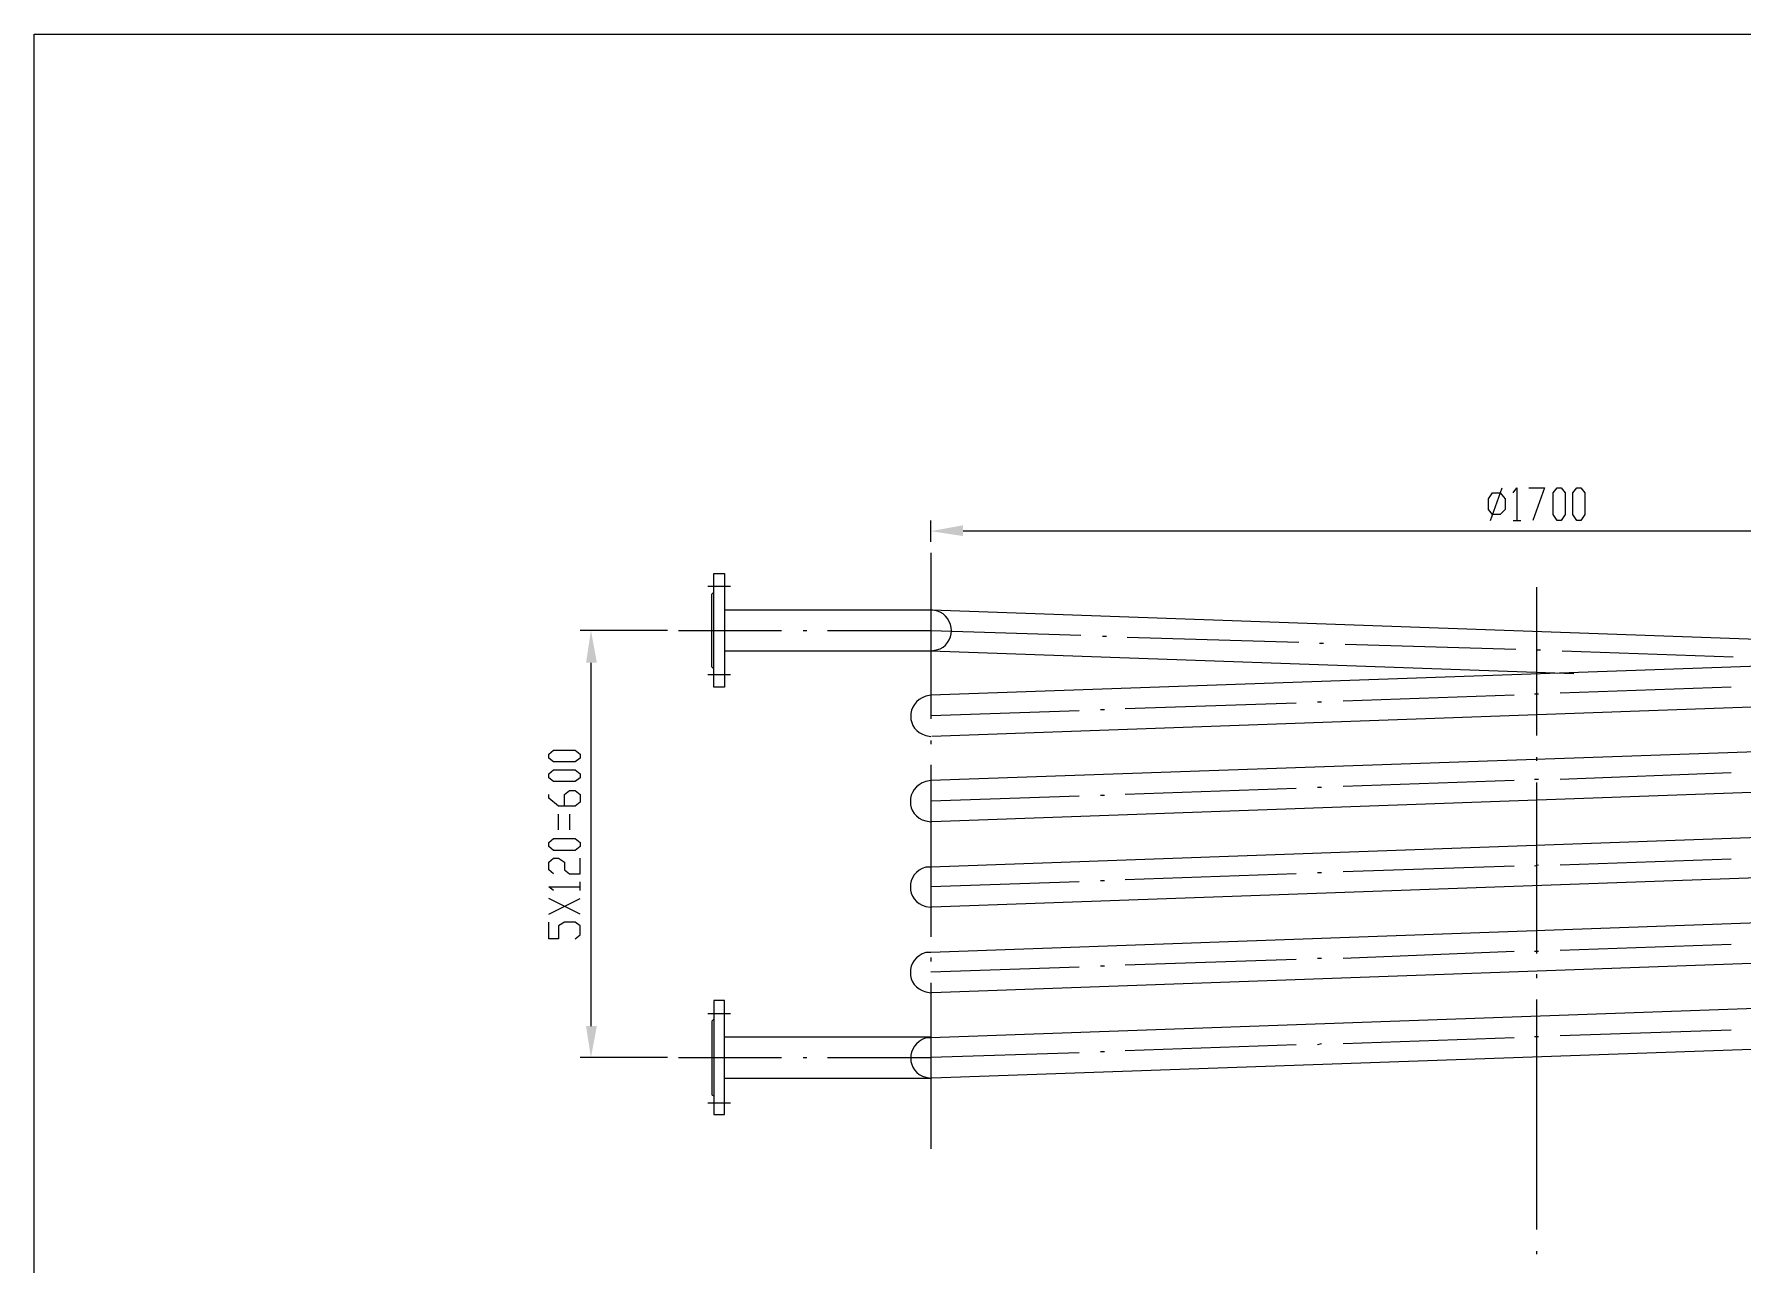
# Model space of a CAD drawing. Header units: millimetres. Extents: x -281 to 814, y -766 to 620.
# Drawn here: x -281 to 32.2, y -205.4 to 20.1 of the extents above; entities that cross this region are included whole.
import ezdxf

# ---------------------------------------------------------------- set-up
doc = ezdxf.new("R2010")
doc.units = ezdxf.units.MM
doc.layers.add('1', color=7, linetype='Continuous')

msp = doc.modelspace()

# ---------------------------------------------------------------- hatches: boundary and pattern name
h = msp.add_hatch(color=0)
h.dxf.hatch_style = 2
h.paths.add_polyline_path([(-110.7, -69.878268), (-110.7, -71.858268), (-116.64, -70.958268)])
h = msp.add_hatch(color=0)
h.dxf.hatch_style = 2
h.paths.add_polyline_path([(-179.82, -95.078268), (-177.84, -95.078268), (-178.92, -89.138268)])
h = msp.add_hatch(color=0)
h.dxf.hatch_style = 2
h.paths.add_polyline_path([(-179.82, -161.678268), (-177.84, -161.678268), (-178.92, -167.438268)])

# ---------------------------------------------------------------- linework, layer by layer
at = {"layer": '1', "color": 0, "lineweight": 25}
for points in [[(-280.98, -765.578268), (-280.98, 20.121732)], [(-280.98, 20.121732), (814.14, 20.121732)], [(-13.68, -67.898268), (-14.4, -66.998268), (-14.4, -65.018268), (-13.68, -63.938268), (-12.24, -63.938268), (-11.34, -65.018268), (-11.34, -66.998268), (-12.24, -67.898268), (-13.68, -67.898268)], [(-14.04, -68.978268), (-11.88, -63.038268)], [(-9.9, -63.938268), (-9.18, -63.038268), (-9.18, -68.978268)], [(-7.02, -63.038268), (-4.14, -63.038268), (-6.3, -68.978268)], [(-1.8, -68.978268), (-2.52, -67.898268), (-2.52, -63.938268), (-1.8, -63.038268), (-1.08, -63.038268), (-0.36, -63.938268), (-0.36, -67.898268), (-1.08, -68.978268), (-1.8, -68.978268)], [(1.8, -68.978268), (1.08, -67.898268), (1.08, -63.938268), (1.8, -63.038268), (2.52, -63.038268), (3.24, -63.938268), (3.24, -67.898268), (2.52, -68.978268), (1.8, -68.978268)], [(-116.64, -72.938268), (-116.64, -68.978268)], [(99.36, -70.958268), (-110.7, -70.958268)], [(-9.9, -68.978268), (-8.46, -68.978268)], [(-116.64, -74.918268), (-116.64, -105.338268)], [(-157.5, -81.038268), (-153.36, -81.038268)], [(-156.42, -89.138268), (-156.42, -78.698268), (-154.44, -78.698268), (-154.44, -89.138268)], [(-5.58, -81.218268), (-5.58, -108.398268)], [(-156.78, -82.478268), (-156.42, -82.118268)], [(-156.78, -95.798268), (-156.78, -82.478268)], [(-154.44, -85.358268), (-116.64, -85.358268)], [(-116.46, -85.358268), (105.48, -93.278268)], [(-164.88, -89.138268), (-180.9, -89.138268)], [(-162.9, -89.138268), (-144, -89.138268)], [(-157.32, -89.138268), (-156.06, -89.138268)], [(-154.44, -89.138268), (-154.44, -99.578268), (-156.42, -99.578268), (-156.42, -89.138268)], [(-140.04, -89.138268), (-139.32, -89.138268)], [(-135.54, -89.138268), (-116.64, -89.138268)], [(-116.64, -89.138268), (-89.1, -90.038268)], [(-85.14, -90.218268), (-84.42, -90.218268)], [(-80.64, -90.398268), (-49.14, -91.298268)], [(-154.44, -92.918268), (-116.64, -92.918268)], [(-116.64, -92.918268), (1.26, -97.058268)], [(105.12, -93.278268), (-116.64, -101.018268)], [(-45.36, -91.478268), (-44.64, -91.478268)], [(-40.68, -91.658268), (-9.36, -92.558268)], [(-5.4, -92.738268), (-4.86, -92.738268)], [(-0.9, -92.918268), (30.42, -93.998268)], [(-178.92, -95.078268), (-178.92, -161.678268)], [(-156.78, -95.798268), (-156.42, -96.158268)], [(-157.5, -97.238268), (-153.36, -97.238268)], [(30.06, -99.578268), (-1.26, -100.658268)], [(105.48, -100.658268), (-116.46, -108.578268)], [(-49.68, -102.458268), (-81, -103.538268)], [(-45, -102.278268), (-45.72, -102.278268)], [(-9.72, -101.018268), (-41.04, -102.098268)], [(-5.22, -100.838268), (-5.94, -100.838268)], [(-89.46, -103.898268), (-116.64, -104.798268)], [(-84.78, -103.718268), (-85.5, -103.718268)], [(105.12, -108.938268), (-116.64, -116.678268)], [(-116.64, -109.298268), (-116.64, -110.018268)], [(-180.9, -112.538268), (-181.8, -113.258268), (-185.76, -113.258268), (-186.66, -112.538268), (-186.66, -111.818268), (-185.76, -111.098268), (-181.8, -111.098268), (-180.9, -111.818268), (-180.9, -112.538268)], [(-5.58, -112.358268), (-5.58, -113.078268)], [(-180.9, -116.138268), (-181.8, -116.858268), (-185.76, -116.858268), (-186.66, -116.138268), (-186.66, -115.418268), (-185.76, -114.698268), (-181.8, -114.698268), (-180.9, -115.418268), (-180.9, -116.138268)], [(-116.64, -113.798268), (-116.64, -145.298268)], [(30.06, -115.238268), (-1.26, -116.498268)], [(-183.78, -121.358268), (-183.78, -119.198268), (-182.88, -118.478268), (-181.8, -118.478268), (-180.9, -119.198268), (-180.9, -120.638268), (-181.8, -121.358268), (-184.86, -121.358268), (-186.66, -119.918268), (-186.66, -119.198268)], [(105.48, -116.318268), (-116.46, -124.238268)], [(-49.68, -118.118268), (-81, -119.198268)], [(-45, -117.938268), (-45.72, -117.938268)], [(-9.72, -116.678268), (-41.04, -117.758268)], [(-5.22, -116.498268), (-5.94, -116.498268)], [(-5.58, -117.038268), (-5.58, -148.358268)], [(-89.46, -119.558268), (-116.64, -120.458268)], [(-84.78, -119.378268), (-85.5, -119.378268)], [(-184.86, -125.678268), (-184.86, -122.798268)], [(-182.88, -122.798268), (-182.88, -125.678268)], [(105.12, -124.598268), (-116.64, -132.518268)], [(-180.9, -128.738268), (-181.8, -129.458268), (-185.76, -129.458268), (-186.66, -128.738268), (-186.66, -128.018268), (-185.76, -127.298268), (-181.8, -127.298268), (-180.9, -128.018268), (-180.9, -128.738268)], [(-185.76, -133.778268), (-186.66, -133.058268), (-186.66, -131.618268), (-185.76, -130.898268), (-184.86, -130.898268), (-183.78, -131.618268), (-183.78, -133.058268), (-182.88, -133.778268), (-180.9, -133.778268), (-180.9, -130.898268)], [(30.06, -131.078268), (-1.26, -132.158268)], [(105.48, -131.978268), (-116.46, -139.898268)], [(-49.68, -133.778268), (-81, -134.858268)], [(-45, -133.598268), (-45.72, -133.598268)], [(-9.72, -132.338268), (-41.04, -133.418268)], [(-5.22, -132.158268), (-5.94, -132.338268)], [(-185.76, -136.838268), (-186.66, -136.118268), (-180.9, -136.118268)], [(-180.9, -136.838268), (-180.9, -135.218268)], [(-89.46, -135.218268), (-116.64, -136.118268)], [(-84.78, -135.038268), (-85.5, -135.038268)], [(-180.9, -141.158268), (-186.66, -138.278268)], [(-186.66, -141.158268), (-180.9, -138.278268)], [(105.12, -140.258268), (-116.64, -148.178268)], [(-181.8, -145.658268), (-180.9, -144.938268), (-180.9, -143.318268), (-181.8, -142.598268), (-183.78, -142.598268), (-184.86, -143.318268), (-184.86, -145.658268), (-186.66, -145.658268), (-186.66, -142.598268)], [(30.06, -146.738268), (-1.26, -147.818268)], [(-116.64, -149.078268), (-116.64, -149.798268)], [(105.48, -147.638268), (-116.46, -155.558268)], [(-49.68, -149.438268), (-81, -150.518268)], [(-45, -149.258268), (-45.72, -149.258268)], [(-9.72, -147.998268), (-41.04, -149.258268)], [(-5.22, -147.998268), (-5.94, -147.998268)], [(-89.46, -150.878268), (-116.64, -151.778268)], [(-84.78, -150.698268), (-85.5, -150.698268)], [(-5.58, -152.138268), (-5.58, -152.858268)], [(-116.64, -153.758268), (-116.64, -184.178268)], [(105.12, -155.918268), (-116.64, -163.838268)], [(-157.5, -159.338268), (-153.36, -159.338268)], [(-154.44, -167.438268), (-154.44, -156.998268), (-156.42, -156.998268), (-156.42, -167.438268)], [(-5.58, -156.818268), (-5.58, -184.178268)], [(-156.78, -160.778268), (-156.42, -160.418268)], [(-156.78, -160.778268), (-156.78, -174.278268)], [(30.06, -162.398268), (-1.26, -163.478268)], [(-154.44, -163.658268), (-116.64, -163.658268)], [(105.48, -163.478268), (-116.46, -171.218268)], [(-49.68, -165.098268), (-81, -166.178268)], [(-45, -164.918268), (-45.72, -165.098268)], [(-9.72, -163.838268), (-41.04, -164.918268)], [(-5.22, -163.658268), (-5.94, -163.658268)], [(-164.88, -167.438268), (-180.9, -167.438268)], [(-162.9, -167.438268), (-144, -167.438268)], [(-157.32, -167.438268), (-156.06, -167.438268)], [(-156.42, -167.438268), (-156.42, -177.878268), (-154.44, -177.878268), (-154.44, -167.438268)], [(-140.04, -167.438268), (-139.32, -167.438268)], [(-135.54, -167.438268), (-116.64, -167.438268)], [(-89.46, -166.538268), (-116.64, -167.438268)], [(-84.78, -166.358268), (-85.5, -166.358268)], [(-154.44, -171.218268), (-116.64, -171.218268)], [(-156.78, -174.278268), (-156.42, -174.458268)], [(-157.5, -175.718268), (-153.36, -175.718268)], [(-5.58, -181.658268), (-5.58, -198.938268)], [(-5.58, -202.898268), (-5.58, -203.438268)]]:
    msp.add_lwpolyline(points, dxfattribs=at)
for points in [[(-116.64, -92.918268), (-116.64, -92.918268), (-115.56, -92.738268), (-115.56, -92.738268), (-111.96, -91.838268), (-111.96, -86.618268), (-115.56, -85.538268), (-115.56, -85.538268), (-116.64, -85.358268), (-116.64, -85.358268)], [(-116.64, -101.018268), (-116.64, -101.018268), (-117.54, -101.198268), (-117.54, -101.198268), (-121.32, -102.458268), (-121.14, -107.498268), (-117.54, -108.398268), (-117.54, -108.398268), (-116.64, -108.578268), (-116.64, -108.578268)], [(-116.64, -116.678268), (-116.64, -116.678268), (-117.54, -116.858268), (-117.54, -116.858268), (-121.32, -117.938268), (-121.32, -123.158268), (-117.54, -124.058268), (-117.54, -124.058268), (-116.64, -124.238268), (-116.64, -124.238268)], [(-116.64, -132.518268), (-116.64, -132.518268), (-117.54, -132.518268), (-117.54, -132.518268), (-121.32, -133.598268), (-121.32, -138.818268), (-117.54, -139.718268), (-117.54, -139.718268), (-116.64, -139.898268), (-116.64, -139.898268)], [(-116.64, -148.178268), (-116.64, -148.178268), (-117.54, -148.178268), (-117.54, -148.178268), (-121.32, -149.258268), (-121.32, -154.478268), (-117.54, -155.378268), (-117.54, -155.378268), (-116.64, -155.558268), (-116.64, -155.558268)], [(-116.64, -163.838268), (-116.64, -163.838268), (-117.54, -163.838268), (-117.54, -163.838268), (-121.32, -165.098268), (-121.14, -170.138268), (-117.54, -171.038268), (-117.54, -171.038268), (-116.64, -171.218268), (-116.64, -171.218268)]]:
    msp.add_open_spline(points, degree=3, knots=[0, 0, 0, 0, 1, 1, 1, 2, 2, 2, 3, 3, 3, 3], dxfattribs=at)

doc.saveas('drawing.dxf')
